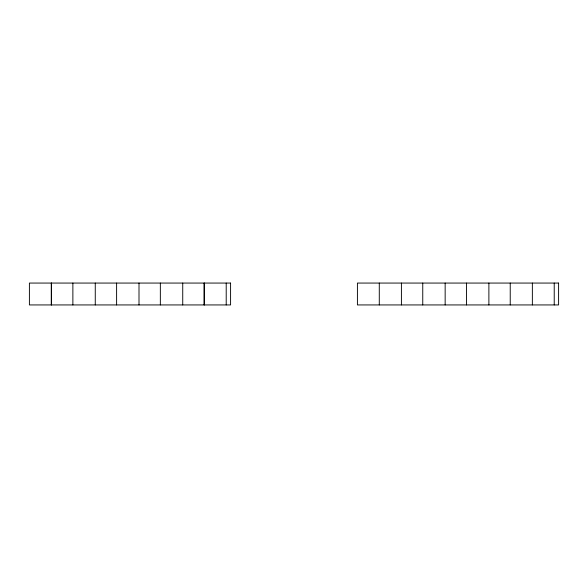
<?xml version="1.0" encoding="UTF-8"?>
<svg xmlns="http://www.w3.org/2000/svg" width="588" height="588" viewBox="0 0 588 588"><rect width="100%" height="100%" fill="white"/><g stroke="black" fill="none" stroke-linecap="round" stroke-linejoin="round"><path stroke-width="0.88" d="M554.227 283.063L554.227 304.937M532.361 283.063L532.361 304.937M510.23 283.063L510.23 304.937M488.885 283.063L488.885 304.937M466.49 283.063L466.49 304.937M445.153 283.063L445.153 304.937M422.757 283.063L422.757 304.937M401.413 283.063L401.413 304.937M379.282 283.063L379.282 304.937M226.211 283.063L226.211 304.937M204.345 283.063L204.345 304.937M204.08 283.063L204.08 304.937M182.736 283.063L182.736 304.937M160.348 283.063L160.348 304.937M139.003 283.063L139.003 304.937M116.608 283.063L116.608 304.937M95.263 283.063L95.263 304.937M72.875 283.063L72.875 304.937M51.531 283.063L51.531 304.937M51.266 283.063L51.266 304.937M230.584 283.063L29.4 283.063L29.4 304.937L230.584 304.937L230.584 283.063M558.6 283.063L357.416 283.063L357.416 304.937L558.6 304.937L558.6 283.063"/></g></svg>
